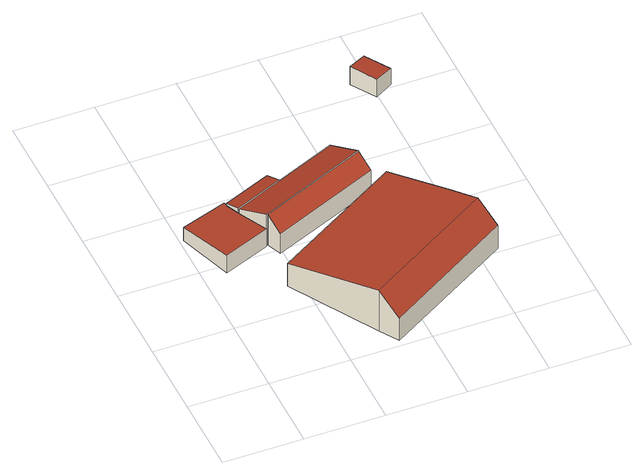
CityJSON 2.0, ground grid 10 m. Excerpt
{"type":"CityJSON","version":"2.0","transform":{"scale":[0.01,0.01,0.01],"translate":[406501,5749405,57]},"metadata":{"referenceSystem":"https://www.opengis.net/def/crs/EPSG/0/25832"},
"CityObjects":{
"building1":{"type":"Building","attributes":{"Gemeindeschluessel":"05515000","Geometrietyp2DReferenz":"3000","function":"31001_2460","roofType":"2100","measuredHeight":2.68},"geometry":[{"type":"Solid","lod":"2","boundaries":[[[[0,1,2,3]],[[4,5,1,0]],[[6,7,5,4]],[[8,9,7,6]],[[10,11,9,8]],[[12,13,11,10]],[[14,15,13,12]],[[3,2,15,14]],[[12,10,8,6,4,0,3,14]],[[1,5,7,9,11,13,15,2]]]],"semantics":{"surfaces":[{"type":"WallSurface"},{"type":"RoofSurface"},{"type":"GroundSurface"}],"values":[[0,0,0,0,0,0,0,0,1,2]]}}]},
"building2":{"type":"Building","attributes":{"Gemeindeschluessel":"05515000","Geometrietyp2DReferenz":"3000","function":"31001_1310","roofType":"2100","measuredHeight":2.89},"geometry":[{"type":"Solid","lod":"2","boundaries":[[[[16,17,18,19]],[[20,21,17,16]],[[22,23,21,20]],[[24,25,23,22]],[[26,27,25,24]],[[19,18,27,26]],[[24,22,20,16,19,26]],[[17,21,23,25,27,18]]]],"semantics":{"surfaces":[{"type":"WallSurface"},{"type":"RoofSurface"},{"type":"GroundSurface"}],"values":[[0,0,0,0,0,0,1,2]]}}]},
"building3":{"type":"Building","attributes":{"Gemeindeschluessel":"05515000","Geometrietyp2DReferenz":"3000","function":"31001_2460","roofType":"2100","measuredHeight":4.76},"geometry":[{"type":"Solid","lod":"2","boundaries":[[[[28,29,30,31]],[[32,33,29,28]],[[34,35,33,32]],[[36,37,35,34]],[[38,39,37,36]],[[40,41,39,38]],[[31,30,41,40]],[[38,36,34,32,28,31,40]],[[29,33,35,37,39,41,30]]]],"semantics":{"surfaces":[{"type":"WallSurface"},{"type":"RoofSurface"},{"type":"GroundSurface"}],"values":[[0,0,0,0,0,0,0,1,2]]}}]},
"building4":{"type":"Building","attributes":{"Gemeindeschluessel":"05515000","Geometrietyp2DReferenz":"3000","function":"51009_1610","roofType":"2100","measuredHeight":4.72},"geometry":[{"type":"Solid","lod":"2","boundaries":[[[[42,43,44,45]],[[46,47,43,42]],[[48,49,47,46]],[[45,44,49,48]],[[46,42,45,48]],[[43,47,49,44]]]],"semantics":{"surfaces":[{"type":"WallSurface"},{"type":"RoofSurface"},{"type":"GroundSurface"}],"values":[[0,0,0,0,1,2]]}}]},
"building5":{"type":"Building","attributes":{"Gemeindeschluessel":"05515000","Geometrietyp2DReferenz":"3000","function":"31001_3060","roofType":"3100","measuredHeight":6.16},"address":[{"country":"Germany","locality":"Münster","thoroughfareNumber":"332","thoroughfareName":"Westfalenstraße"}],"geometry":[{"type":"Solid","lod":"2","boundaries":[[[[50,51,52,53]],[[54,55,51,50]],[[56,57,55,54]],[[58,59,57,56]],[[60,61,59,58]],[[62,63,61,60]],[[53,52,63,62]],[[56,54,50,53,58]],[[62,60,58,53]],[[51,55,57,59,61,63,52]]]],"semantics":{"surfaces":[{"type":"WallSurface"},{"type":"RoofSurface"},{"type":"GroundSurface"}],"values":[[0,0,0,0,0,0,0,1,1,2]]}}]},
"building6":{"type":"Building","attributes":{"Gemeindeschluessel":"05515000","Geometrietyp2DReferenz":"3000","function":"31001_1310","roofType":"2100","measuredHeight":2.73},"geometry":[{"type":"Solid","lod":"2","boundaries":[[[[64,65,66,67]],[[68,69,65,64]],[[70,71,69,68]],[[67,66,71,70]],[[68,64,67,70]],[[65,69,71,66]]]],"semantics":{"surfaces":[{"type":"WallSurface"},{"type":"RoofSurface"},{"type":"GroundSurface"}],"values":[[0,0,0,0,1,2]]}}]}
},
"vertices":[
[45,2566,289],[45,2566,85],[287,1881,85],[287,1881,352],[621,2758,290],[621,2758,85],[640,2709,295],[640,2709,85],[627,2704,295],[627,2704,85],[689,2534,310],[689,2534,85],[698,2513,312],[698,2513,85],[869,2113,350],[869,2113,85],
[627,2704,328],[627,2704,102],[689,2534,102],[689,2534,383],[640,2709,328],[640,2709,102],[1230,2954,328],[1230,2954,102],[1305,2769,390],[1305,2769,102],[698,2513,391],[698,2513,102],
[1305,2769,378],[1305,2769,101],[698,2513,101],[698,2513,378],[2061,3088,378],[2061,3088,101],[2233,2677,578],[2233,2677,101],[882,2110,577],[882,2110,101],[879,2117,573],[879,2117,101],[869,2113,573],[869,2113,101],
[2309,2493,403],[2309,2493,100],[2233,2677,100],[2233,2677,572],[958,1925,402],[958,1925,100],[882,2110,572],[882,2110,100],
[813,1382,458],[813,1382,115],[1469,293,115],[1469,293,731],[2436,2356,459],[2436,2356,115],[2886,1624,644],[2886,1624,115],[3094,1272,731],[3094,1272,115],[3236,1033,460],[3236,1033,115],[1614,52,457],[1614,52,115],
[2970,3873,395],[2970,3873,122],[3194,4008,122],[3194,4008,365],[2771,4186,395],[2771,4186,122],[2997,4321,365],[2997,4321,122]
]}
